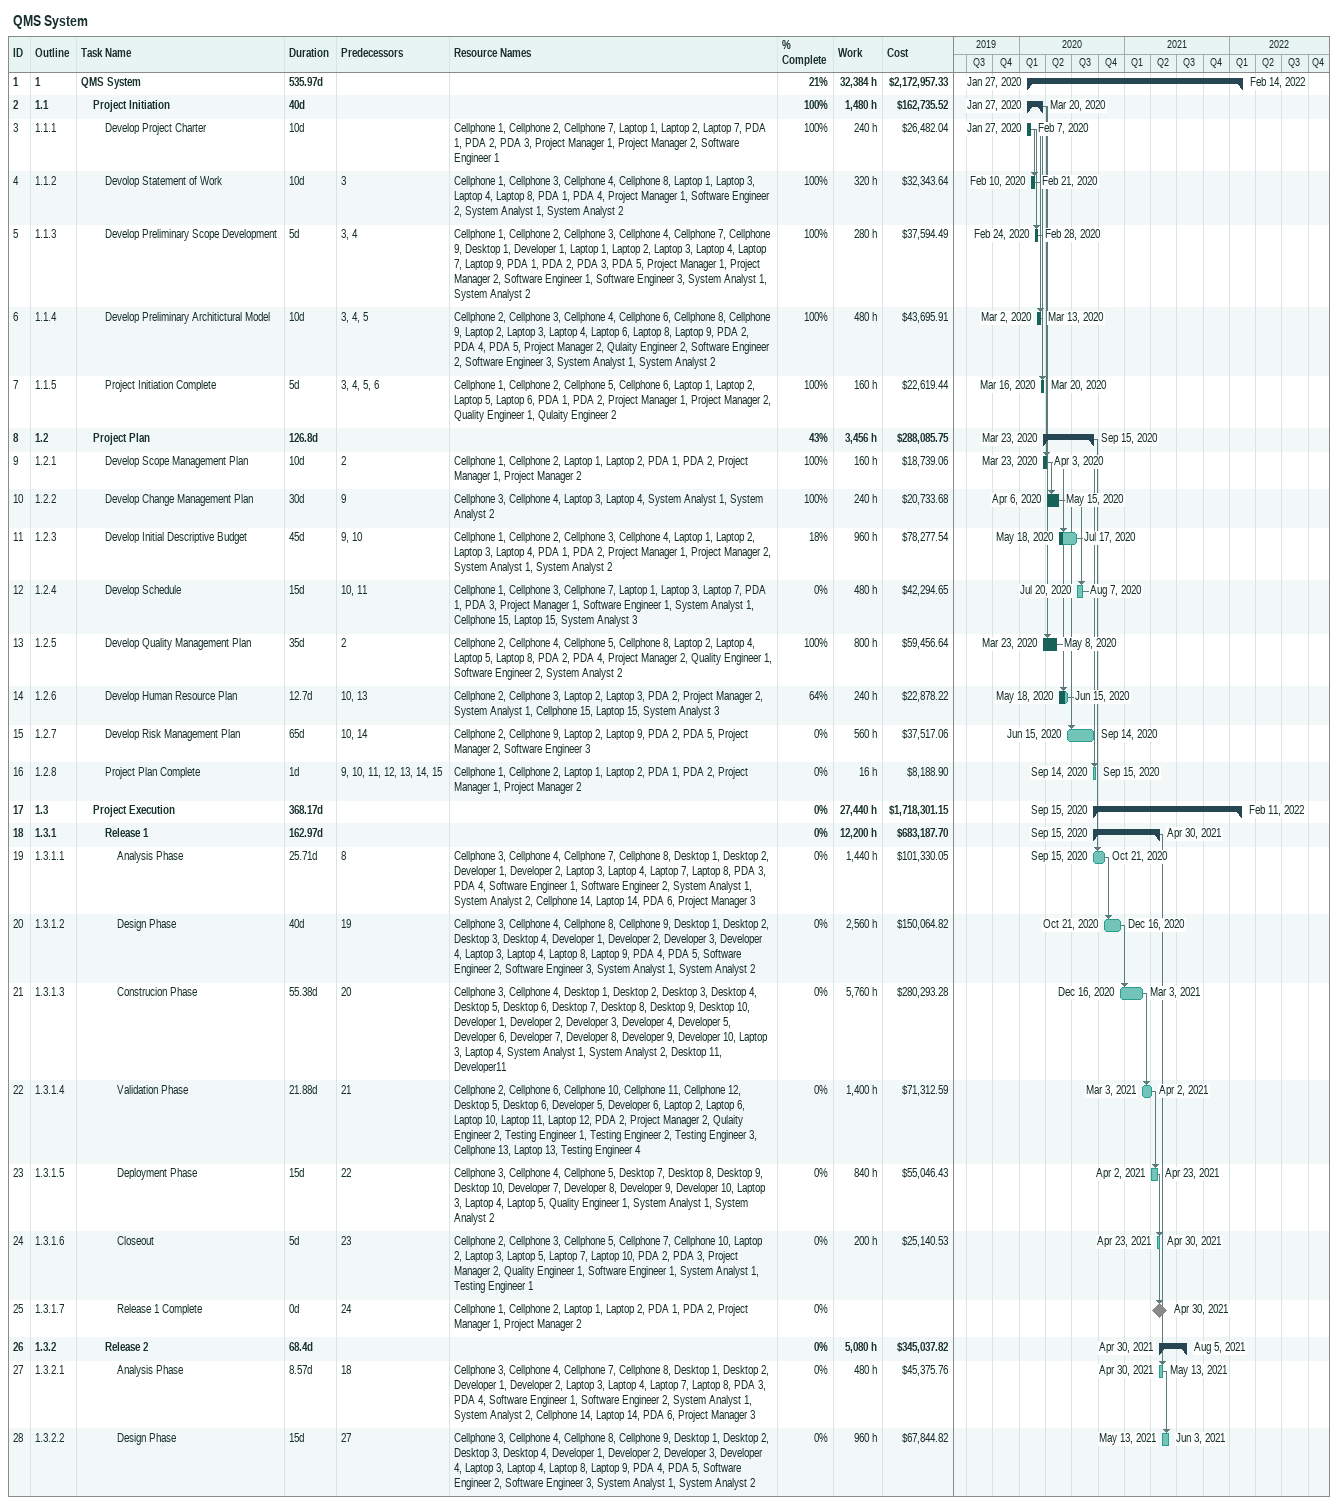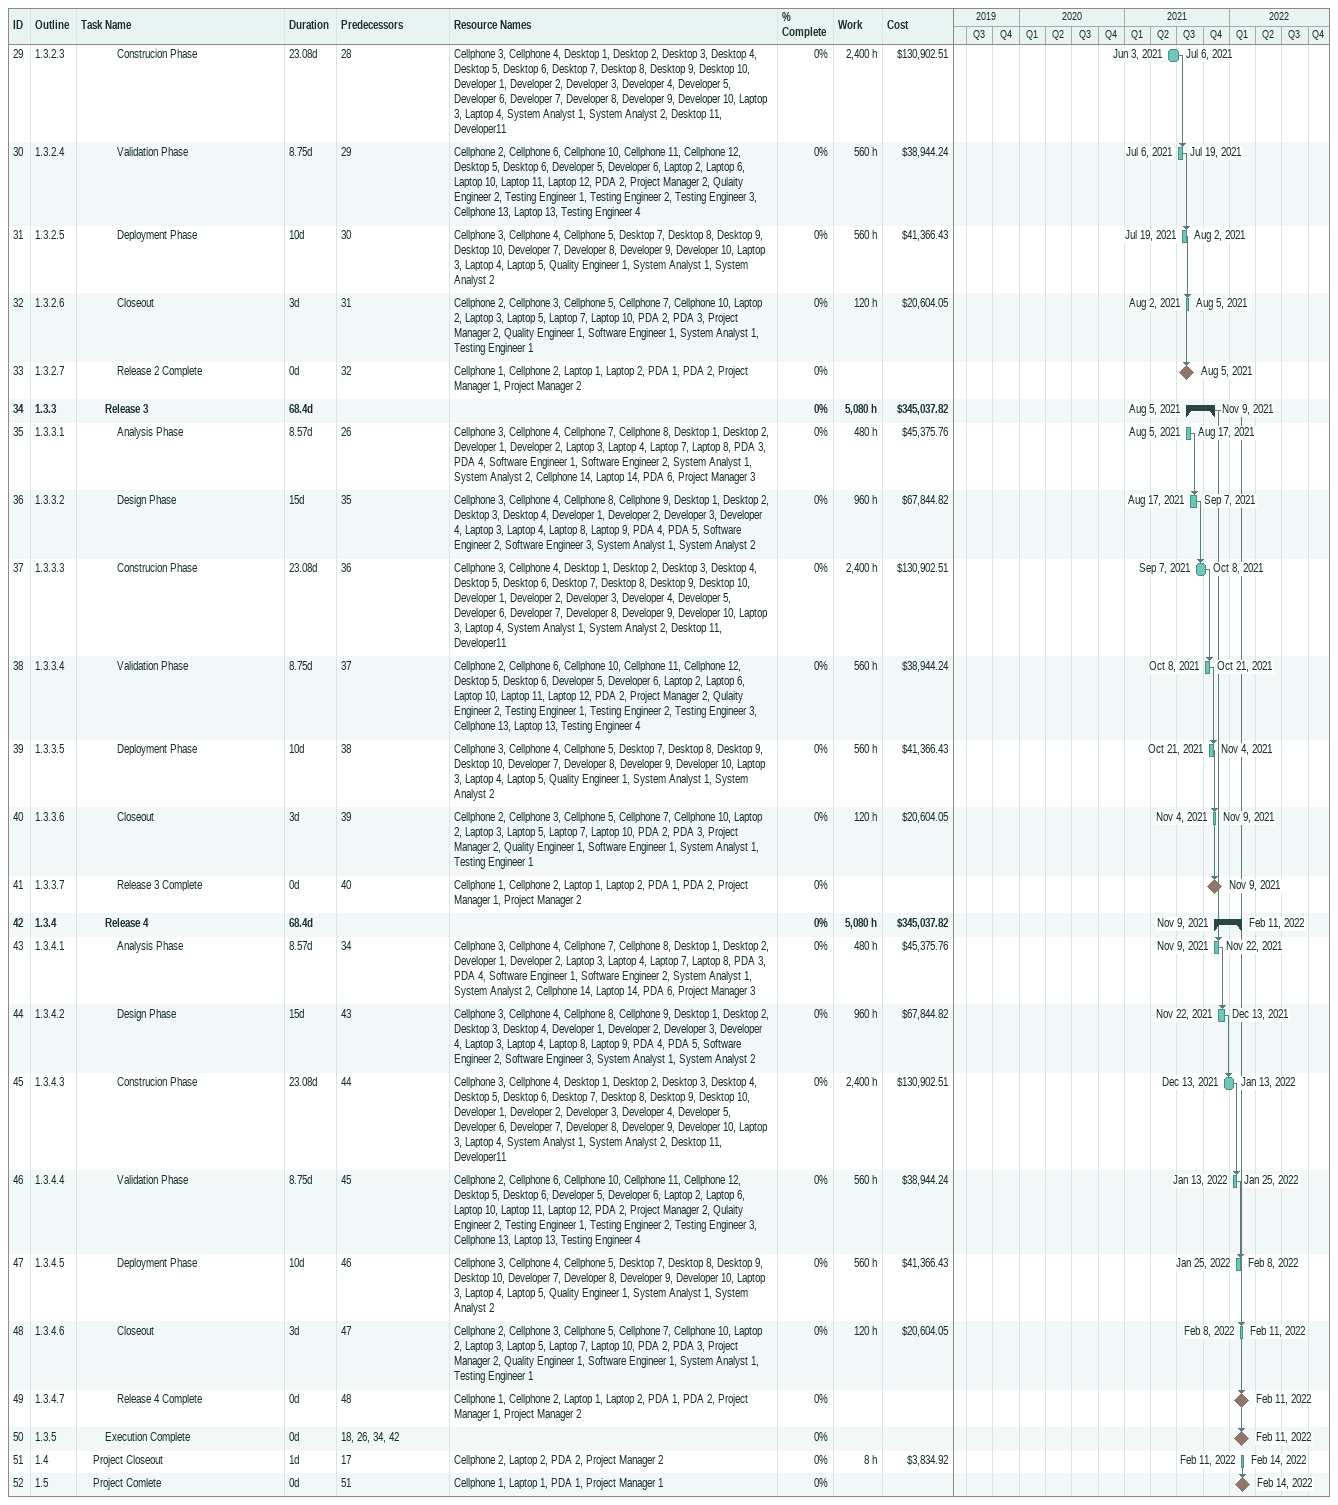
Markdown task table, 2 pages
QMS System

| ID | WBS | Task | Duration | Start | Finish | Predecessors | Resources | % complete | Work (h) | Cost ($) |
|---|---|---|---|---|---|---|---|---|---|---|
| 1 | 1 | **QMS System** | 535.97d | 2020-01-27 | 2022-02-14 |  |  | 21 | 32384 | 2172957.33 |
| 2 | 1.1 | **Project Initiation** | 40d | 2020-01-27 | 2020-03-20 |  |  | 100 | 1480 | 162735.52 |
| 3 | 1.1.1 | Develop Project Charter | 10d | 2020-01-27 | 2020-02-07 |  | Cellphone 1, Cellphone 2, Cellphone 7, Laptop 1, Laptop 2, Laptop 7, PDA 1, PDA 2, PDA 3, Project Manager 1, Project Manager 2, Software Engineer 1 | 100 | 240 | 26482.04 |
| 4 | 1.1.2 | Devolop Statement of Work | 10d | 2020-02-10 | 2020-02-21 | 3 | Cellphone 1, Cellphone 3, Cellphone 4, Cellphone 8, Laptop 1, Laptop 3, Laptop 4, Laptop 8, PDA 1, PDA 4, Project Manager 1, Software Engineer 2, System Analyst 1, System Analyst 2 | 100 | 320 | 32343.64 |
| 5 | 1.1.3 | Develop Preliminary Scope Development | 5d | 2020-02-24 | 2020-02-28 | 3, 4 | Cellphone 1, Cellphone 2, Cellphone 3, Cellphone 4, Cellphone 7, Cellphone 9, Desktop 1, Developer 1, Laptop 1, Laptop 2, Laptop 3, Laptop 4, Laptop 7, Laptop 9, PDA 1, PDA 2, PDA 3, PDA 5, Project Manager 1, Project Manager 2, Software Engineer 1, Software Engineer 3, System Analyst 1, System Analyst 2 | 100 | 280 | 37594.49 |
| 6 | 1.1.4 | Develop Preliminary Architictural Model | 10d | 2020-03-02 | 2020-03-13 | 3, 4, 5 | Cellphone 2, Cellphone 3, Cellphone 4, Cellphone 6, Cellphone 8, Cellphone 9, Laptop 2, Laptop 3, Laptop 4, Laptop 6, Laptop 8, Laptop 9, PDA 2, PDA 4, PDA 5, Project Manager 2, Qulaity Engineer 2, Software Engineer 2, Software Engineer 3, System Analyst 1, System Analyst 2 | 100 | 480 | 43695.91 |
| 7 | 1.1.5 | Project Initiation Complete | 5d | 2020-03-16 | 2020-03-20 | 3, 4, 5, 6 | Cellphone 1, Cellphone 2, Cellphone 5, Cellphone 6, Laptop 1, Laptop 2, Laptop 5, Laptop 6, PDA 1, PDA 2, Project Manager 1, Project Manager 2, Quality Engineer 1, Qulaity Engineer 2 | 100 | 160 | 22619.44 |
| 8 | 1.2 | **Project Plan** | 126.8d | 2020-03-23 | 2020-09-15 |  |  | 43 | 3456 | 288085.75 |
| 9 | 1.2.1 | Develop Scope Management Plan | 10d | 2020-03-23 | 2020-04-03 | 2 | Cellphone 1, Cellphone 2, Laptop 1, Laptop 2, PDA 1, PDA 2, Project Manager 1, Project Manager 2 | 100 | 160 | 18739.06 |
| 10 | 1.2.2 | Develop Change Management Plan | 30d | 2020-04-06 | 2020-05-15 | 9 | Cellphone 3, Cellphone 4, Laptop 3, Laptop 4, System Analyst 1, System Analyst 2 | 100 | 240 | 20733.68 |
| 11 | 1.2.3 | Develop Initial Descriptive Budget | 45d | 2020-05-18 | 2020-07-17 | 9, 10 | Cellphone 1, Cellphone 2, Cellphone 3, Cellphone 4, Laptop 1, Laptop 2, Laptop 3, Laptop 4, PDA 1, PDA 2, Project Manager 1, Project Manager 2, System Analyst 1, System Analyst 2 | 18 | 960 | 78277.54 |
| 12 | 1.2.4 | Develop Schedule | 15d | 2020-07-20 | 2020-08-07 | 10, 11 | Cellphone 1, Cellphone 3, Cellphone 7, Laptop 1, Laptop 3, Laptop 7, PDA 1, PDA 3, Project Manager 1, Software Engineer 1, System Analyst 1, Cellphone 15, Laptop 15, System Analyst 3 | 0 | 480 | 42294.65 |
| 13 | 1.2.5 | Develop Quality Management Plan | 35d | 2020-03-23 | 2020-05-08 | 2 | Cellphone 2, Cellphone 4, Cellphone 5, Cellphone 8, Laptop 2, Laptop 4, Laptop 5, Laptop 8, PDA 2, PDA 4, Project Manager 2, Quality Engineer 1, Software Engineer 2, System Analyst 2 | 100 | 800 | 59456.64 |
| 14 | 1.2.6 | Develop Human Resource Plan | 12.7d | 2020-05-18 | 2020-06-15 | 10, 13 | Cellphone 2, Cellphone 3, Laptop 2, Laptop 3, PDA 2, Project Manager 2, System Analyst 1, Cellphone 15, Laptop 15, System Analyst 3 | 64 | 240 | 22878.22 |
| 15 | 1.2.7 | Develop Risk Management Plan | 65d | 2020-06-15 | 2020-09-14 | 10, 14 | Cellphone 2, Cellphone 9, Laptop 2, Laptop 9, PDA 2, PDA 5, Project Manager 2, Software Engineer 3 | 0 | 560 | 37517.06 |
| 16 | 1.2.8 | Project Plan Complete | 1d | 2020-09-14 | 2020-09-15 | 9, 10, 11, 12, 13, 14, 15 | Cellphone 1, Cellphone 2, Laptop 1, Laptop 2, PDA 1, PDA 2, Project Manager 1, Project Manager 2 | 0 | 16 | 8188.90 |
| 17 | 1.3 | **Project Execution** | 368.17d | 2020-09-15 | 2022-02-11 |  |  | 0 | 27440 | 1718301.15 |
| 18 | 1.3.1 | **Release 1** | 162.97d | 2020-09-15 | 2021-04-30 |  |  | 0 | 12200 | 683187.70 |
| 19 | 1.3.1.1 | Analysis Phase | 25.71d | 2020-09-15 | 2020-10-21 | 8 | Cellphone 3, Cellphone 4, Cellphone 7, Cellphone 8, Desktop 1, Desktop 2, Developer 1, Developer 2, Laptop 3, Laptop 4, Laptop 7, Laptop 8, PDA 3, PDA 4, Software Engineer 1, Software Engineer 2, System Analyst 1, System Analyst 2, Cellphone 14, Laptop 14, PDA 6, Project Manager 3 | 0 | 1440 | 101330.05 |
| 20 | 1.3.1.2 | Design Phase | 40d | 2020-10-21 | 2020-12-16 | 19 | Cellphone 3, Cellphone 4, Cellphone 8, Cellphone 9, Desktop 1, Desktop 2, Desktop 3, Desktop 4, Developer 1, Developer 2, Developer 3, Developer 4, Laptop 3, Laptop 4, Laptop 8, Laptop 9, PDA 4, PDA 5, Software Engineer 2, Software Engineer 3, System Analyst 1, System Analyst 2 | 0 | 2560 | 150064.82 |
| 21 | 1.3.1.3 | Construcion Phase | 55.38d | 2020-12-16 | 2021-03-03 | 20 | Cellphone 3, Cellphone 4, Desktop 1, Desktop 2, Desktop 3, Desktop 4, Desktop 5, Desktop 6, Desktop 7, Desktop 8, Desktop 9, Desktop 10, Developer 1, Developer 2, Developer 3, Developer 4, Developer 5, Developer 6, Developer 7, Developer 8, Developer 9, Developer 10, Laptop 3, Laptop 4, System Analyst 1, System Analyst 2, Desktop 11, Developer11 | 0 | 5760 | 280293.28 |
| 22 | 1.3.1.4 | Validation Phase | 21.88d | 2021-03-03 | 2021-04-02 | 21 | Cellphone 2, Cellphone 6, Cellphone 10, Cellphone 11, Cellphone 12, Desktop 5, Desktop 6, Developer 5, Developer 6, Laptop 2, Laptop 6, Laptop 10, Laptop 11, Laptop 12, PDA 2, Project Manager 2, Qulaity Engineer 2, Testing Engineer 1, Testing Engineer 2, Testing Engineer 3, Cellphone 13, Laptop 13, Testing Engineer 4 | 0 | 1400 | 71312.59 |
| 23 | 1.3.1.5 | Deployment Phase | 15d | 2021-04-02 | 2021-04-23 | 22 | Cellphone 3, Cellphone 4, Cellphone 5, Desktop 7, Desktop 8, Desktop 9, Desktop 10, Developer 7, Developer 8, Developer 9, Developer 10, Laptop 3, Laptop 4, Laptop 5, Quality Engineer 1, System Analyst 1, System Analyst 2 | 0 | 840 | 55046.43 |
| 24 | 1.3.1.6 | Closeout | 5d | 2021-04-23 | 2021-04-30 | 23 | Cellphone 2, Cellphone 3, Cellphone 5, Cellphone 7, Cellphone 10, Laptop 2, Laptop 3, Laptop 5, Laptop 7, Laptop 10, PDA 2, PDA 3, Project Manager 2, Quality Engineer 1, Software Engineer 1, System Analyst 1, Testing Engineer 1 | 0 | 200 | 25140.53 |
| 25 | 1.3.1.7 | Release 1 Complete | 0d | 2021-04-30 | 2021-04-30 | 24 | Cellphone 1, Cellphone 2, Laptop 1, Laptop 2, PDA 1, PDA 2, Project Manager 1, Project Manager 2 | 0 |  |  |
| 26 | 1.3.2 | **Release 2** | 68.4d | 2021-04-30 | 2021-08-05 |  |  | 0 | 5080 | 345037.82 |
| 27 | 1.3.2.1 | Analysis Phase | 8.57d | 2021-04-30 | 2021-05-13 | 18 | Cellphone 3, Cellphone 4, Cellphone 7, Cellphone 8, Desktop 1, Desktop 2, Developer 1, Developer 2, Laptop 3, Laptop 4, Laptop 7, Laptop 8, PDA 3, PDA 4, Software Engineer 1, Software Engineer 2, System Analyst 1, System Analyst 2, Cellphone 14, Laptop 14, PDA 6, Project Manager 3 | 0 | 480 | 45375.76 |
| 28 | 1.3.2.2 | Design Phase | 15d | 2021-05-13 | 2021-06-03 | 27 | Cellphone 3, Cellphone 4, Cellphone 8, Cellphone 9, Desktop 1, Desktop 2, Desktop 3, Desktop 4, Developer 1, Developer 2, Developer 3, Developer 4, Laptop 3, Laptop 4, Laptop 8, Laptop 9, PDA 4, PDA 5, Software Engineer 2, Software Engineer 3, System Analyst 1, System Analyst 2 | 0 | 960 | 67844.82 |
| 29 | 1.3.2.3 | Construcion Phase | 23.08d | 2021-06-03 | 2021-07-06 | 28 | Cellphone 3, Cellphone 4, Desktop 1, Desktop 2, Desktop 3, Desktop 4, Desktop 5, Desktop 6, Desktop 7, Desktop 8, Desktop 9, Desktop 10, Developer 1, Developer 2, Developer 3, Developer 4, Developer 5, Developer 6, Developer 7, Developer 8, Developer 9, Developer 10, Laptop 3, Laptop 4, System Analyst 1, System Analyst 2, Desktop 11, Developer11 | 0 | 2400 | 130902.51 |
| 30 | 1.3.2.4 | Validation Phase | 8.75d | 2021-07-06 | 2021-07-19 | 29 | Cellphone 2, Cellphone 6, Cellphone 10, Cellphone 11, Cellphone 12, Desktop 5, Desktop 6, Developer 5, Developer 6, Laptop 2, Laptop 6, Laptop 10, Laptop 11, Laptop 12, PDA 2, Project Manager 2, Qulaity Engineer 2, Testing Engineer 1, Testing Engineer 2, Testing Engineer 3, Cellphone 13, Laptop 13, Testing Engineer 4 | 0 | 560 | 38944.24 |
| 31 | 1.3.2.5 | Deployment Phase | 10d | 2021-07-19 | 2021-08-02 | 30 | Cellphone 3, Cellphone 4, Cellphone 5, Desktop 7, Desktop 8, Desktop 9, Desktop 10, Developer 7, Developer 8, Developer 9, Developer 10, Laptop 3, Laptop 4, Laptop 5, Quality Engineer 1, System Analyst 1, System Analyst 2 | 0 | 560 | 41366.43 |
| 32 | 1.3.2.6 | Closeout | 3d | 2021-08-02 | 2021-08-05 | 31 | Cellphone 2, Cellphone 3, Cellphone 5, Cellphone 7, Cellphone 10, Laptop 2, Laptop 3, Laptop 5, Laptop 7, Laptop 10, PDA 2, PDA 3, Project Manager 2, Quality Engineer 1, Software Engineer 1, System Analyst 1, Testing Engineer 1 | 0 | 120 | 20604.05 |
| 33 | 1.3.2.7 | Release 2 Complete | 0d | 2021-08-05 | 2021-08-05 | 32 | Cellphone 1, Cellphone 2, Laptop 1, Laptop 2, PDA 1, PDA 2, Project Manager 1, Project Manager 2 | 0 |  |  |
| 34 | 1.3.3 | **Release 3** | 68.4d | 2021-08-05 | 2021-11-09 |  |  | 0 | 5080 | 345037.82 |
| 35 | 1.3.3.1 | Analysis Phase | 8.57d | 2021-08-05 | 2021-08-17 | 26 | Cellphone 3, Cellphone 4, Cellphone 7, Cellphone 8, Desktop 1, Desktop 2, Developer 1, Developer 2, Laptop 3, Laptop 4, Laptop 7, Laptop 8, PDA 3, PDA 4, Software Engineer 1, Software Engineer 2, System Analyst 1, System Analyst 2, Cellphone 14, Laptop 14, PDA 6, Project Manager 3 | 0 | 480 | 45375.76 |
| 36 | 1.3.3.2 | Design Phase | 15d | 2021-08-17 | 2021-09-07 | 35 | Cellphone 3, Cellphone 4, Cellphone 8, Cellphone 9, Desktop 1, Desktop 2, Desktop 3, Desktop 4, Developer 1, Developer 2, Developer 3, Developer 4, Laptop 3, Laptop 4, Laptop 8, Laptop 9, PDA 4, PDA 5, Software Engineer 2, Software Engineer 3, System Analyst 1, System Analyst 2 | 0 | 960 | 67844.82 |
| 37 | 1.3.3.3 | Construcion Phase | 23.08d | 2021-09-07 | 2021-10-08 | 36 | Cellphone 3, Cellphone 4, Desktop 1, Desktop 2, Desktop 3, Desktop 4, Desktop 5, Desktop 6, Desktop 7, Desktop 8, Desktop 9, Desktop 10, Developer 1, Developer 2, Developer 3, Developer 4, Developer 5, Developer 6, Developer 7, Developer 8, Developer 9, Developer 10, Laptop 3, Laptop 4, System Analyst 1, System Analyst 2, Desktop 11, Developer11 | 0 | 2400 | 130902.51 |
| 38 | 1.3.3.4 | Validation Phase | 8.75d | 2021-10-08 | 2021-10-21 | 37 | Cellphone 2, Cellphone 6, Cellphone 10, Cellphone 11, Cellphone 12, Desktop 5, Desktop 6, Developer 5, Developer 6, Laptop 2, Laptop 6, Laptop 10, Laptop 11, Laptop 12, PDA 2, Project Manager 2, Qulaity Engineer 2, Testing Engineer 1, Testing Engineer 2, Testing Engineer 3, Cellphone 13, Laptop 13, Testing Engineer 4 | 0 | 560 | 38944.24 |
| 39 | 1.3.3.5 | Deployment Phase | 10d | 2021-10-21 | 2021-11-04 | 38 | Cellphone 3, Cellphone 4, Cellphone 5, Desktop 7, Desktop 8, Desktop 9, Desktop 10, Developer 7, Developer 8, Developer 9, Developer 10, Laptop 3, Laptop 4, Laptop 5, Quality Engineer 1, System Analyst 1, System Analyst 2 | 0 | 560 | 41366.43 |
| 40 | 1.3.3.6 | Closeout | 3d | 2021-11-04 | 2021-11-09 | 39 | Cellphone 2, Cellphone 3, Cellphone 5, Cellphone 7, Cellphone 10, Laptop 2, Laptop 3, Laptop 5, Laptop 7, Laptop 10, PDA 2, PDA 3, Project Manager 2, Quality Engineer 1, Software Engineer 1, System Analyst 1, Testing Engineer 1 | 0 | 120 | 20604.05 |
| 41 | 1.3.3.7 | Release 3 Complete | 0d | 2021-11-09 | 2021-11-09 | 40 | Cellphone 1, Cellphone 2, Laptop 1, Laptop 2, PDA 1, PDA 2, Project Manager 1, Project Manager 2 | 0 |  |  |
| 42 | 1.3.4 | **Release 4** | 68.4d | 2021-11-09 | 2022-02-11 |  |  | 0 | 5080 | 345037.82 |
| 43 | 1.3.4.1 | Analysis Phase | 8.57d | 2021-11-09 | 2021-11-22 | 34 | Cellphone 3, Cellphone 4, Cellphone 7, Cellphone 8, Desktop 1, Desktop 2, Developer 1, Developer 2, Laptop 3, Laptop 4, Laptop 7, Laptop 8, PDA 3, PDA 4, Software Engineer 1, Software Engineer 2, System Analyst 1, System Analyst 2, Cellphone 14, Laptop 14, PDA 6, Project Manager 3 | 0 | 480 | 45375.76 |
| 44 | 1.3.4.2 | Design Phase | 15d | 2021-11-22 | 2021-12-13 | 43 | Cellphone 3, Cellphone 4, Cellphone 8, Cellphone 9, Desktop 1, Desktop 2, Desktop 3, Desktop 4, Developer 1, Developer 2, Developer 3, Developer 4, Laptop 3, Laptop 4, Laptop 8, Laptop 9, PDA 4, PDA 5, Software Engineer 2, Software Engineer 3, System Analyst 1, System Analyst 2 | 0 | 960 | 67844.82 |
| 45 | 1.3.4.3 | Construcion Phase | 23.08d | 2021-12-13 | 2022-01-13 | 44 | Cellphone 3, Cellphone 4, Desktop 1, Desktop 2, Desktop 3, Desktop 4, Desktop 5, Desktop 6, Desktop 7, Desktop 8, Desktop 9, Desktop 10, Developer 1, Developer 2, Developer 3, Developer 4, Developer 5, Developer 6, Developer 7, Developer 8, Developer 9, Developer 10, Laptop 3, Laptop 4, System Analyst 1, System Analyst 2, Desktop 11, Developer11 | 0 | 2400 | 130902.51 |
| 46 | 1.3.4.4 | Validation Phase | 8.75d | 2022-01-13 | 2022-01-25 | 45 | Cellphone 2, Cellphone 6, Cellphone 10, Cellphone 11, Cellphone 12, Desktop 5, Desktop 6, Developer 5, Developer 6, Laptop 2, Laptop 6, Laptop 10, Laptop 11, Laptop 12, PDA 2, Project Manager 2, Qulaity Engineer 2, Testing Engineer 1, Testing Engineer 2, Testing Engineer 3, Cellphone 13, Laptop 13, Testing Engineer 4 | 0 | 560 | 38944.24 |
| 47 | 1.3.4.5 | Deployment Phase | 10d | 2022-01-25 | 2022-02-08 | 46 | Cellphone 3, Cellphone 4, Cellphone 5, Desktop 7, Desktop 8, Desktop 9, Desktop 10, Developer 7, Developer 8, Developer 9, Developer 10, Laptop 3, Laptop 4, Laptop 5, Quality Engineer 1, System Analyst 1, System Analyst 2 | 0 | 560 | 41366.43 |
| 48 | 1.3.4.6 | Closeout | 3d | 2022-02-08 | 2022-02-11 | 47 | Cellphone 2, Cellphone 3, Cellphone 5, Cellphone 7, Cellphone 10, Laptop 2, Laptop 3, Laptop 5, Laptop 7, Laptop 10, PDA 2, PDA 3, Project Manager 2, Quality Engineer 1, Software Engineer 1, System Analyst 1, Testing Engineer 1 | 0 | 120 | 20604.05 |
| 49 | 1.3.4.7 | Release 4 Complete | 0d | 2022-02-11 | 2022-02-11 | 48 | Cellphone 1, Cellphone 2, Laptop 1, Laptop 2, PDA 1, PDA 2, Project Manager 1, Project Manager 2 | 0 |  |  |
| 50 | 1.3.5 | Execution Complete | 0d | 2022-02-11 | 2022-02-11 | 18, 26, 34, 42 |  | 0 |  |  |
| 51 | 1.4 | Project Closeout | 1d | 2022-02-11 | 2022-02-14 | 17 | Cellphone 2, Laptop 2, PDA 2, Project Manager 2 | 0 | 8 | 3834.92 |
| 52 | 1.5 | Project Comlete | 0d | 2022-02-14 | 2022-02-14 | 51 | Cellphone 1, Laptop 1, PDA 1, Project Manager 1 | 0 |  |  |
